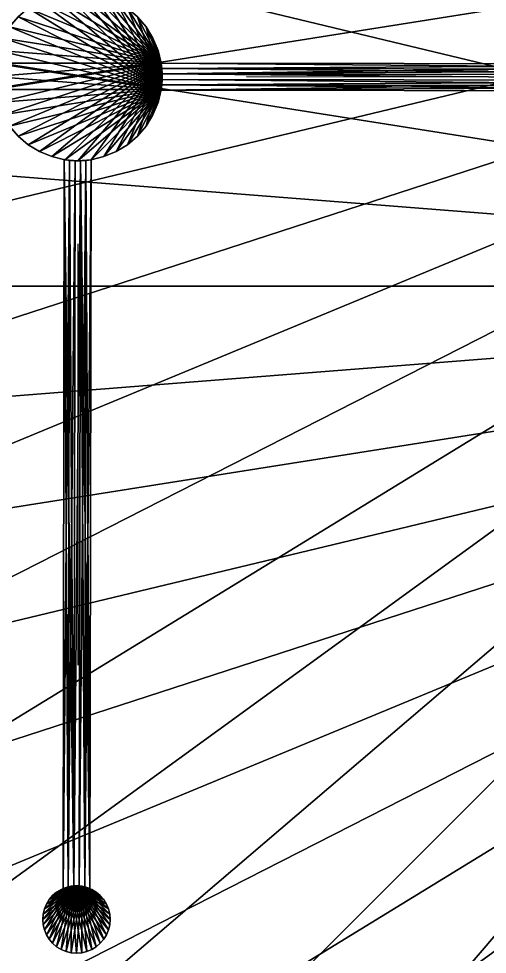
# Model space of a CAD drawing. Extents: x -0.4 to 0.4, y -0.4 to 0.4.
# Drawn here: x -0.0175 to 0.1214, y -0.2608 to 0.0167 of the extents above; entities that cross this region are included whole.
import ezdxf

# ---------------------------------------------------------------- set-up
doc = ezdxf.new("R2010")
doc.units = 0
doc.header["$LTSCALE"] = 0.5
doc.linetypes.add('HIDDEN', pattern=[0.375, 0.25, -0.125])
doc.layers.add('EIXOMOB', color=1, linetype='HIDDEN')
doc.layers.add('MOB3D', color=7, linetype='CONTINUOUS')

# ---------------------------------------------------------------- blocks, each defined once
blk = doc.blocks.new('*X1')
at = {"layer": 'MOB3D'}
mesh = blk.add_polyface(dxfattribs=at)
corners = [(-0.39508, 0.06257, 0.67), (-0.4, 0, 0.67), (-0.4, 0, 0.7), (-0.39508, 0.06257, 0.7), (-0.38042, 0.12361, 0.7), (-0.38042, 0.12361, 0.67), (-0.3564, 0.1816, 0.67), (-0.3564, 0.1816, 0.7), (-0.32361, 0.23511, 0.67), (-0.32361, 0.23511, 0.7), (-0.28284, 0.28284, 0.7), (-0.28284, 0.28284, 0.67), (-0.23511, 0.32361, 0.67), (-0.23511, 0.32361, 0.7), (-0.1816, 0.3564, 0.7), (-0.1816, 0.3564, 0.67), (-0.12361, 0.38042, 0.67), (-0.12361, 0.38042, 0.7), (-0.06257, 0.39508, 0.67), (-0.06257, 0.39508, 0.7), (0, 0.4, 0.7), (0, 0.4, 0.67), (0.06257, 0.39508, 0.67), (0.06257, 0.39508, 0.7), (0.12361, 0.38042, 0.7), (0.12361, 0.38042, 0.67), (0.1816, 0.3564, 0.67), (0.1816, 0.3564, 0.7), (0.23511, 0.32361, 0.67), (0.23511, 0.32361, 0.7), (0.28284, 0.28284, 0.7), (0.28284, 0.28284, 0.67), (0.32361, 0.23511, 0.67), (0.32361, 0.23511, 0.7), (0.3564, 0.1816, 0.7), (0.3564, 0.1816, 0.67), (0.38042, 0.12361, 0.67), (0.38042, 0.12361, 0.7), (0.39508, 0.06257, 0.67), (0.39508, 0.06257, 0.7), (0.4, 0, 0.7), (0.4, 0, 0.67), (0.39508, -0.06257, 0.67), (0.39508, -0.06257, 0.7), (0.38042, -0.12361, 0.7), (0.38042, -0.12361, 0.67), (0.3564, -0.1816, 0.67), (0.3564, -0.1816, 0.7), (0.32361, -0.23511, 0.67), (0.32361, -0.23511, 0.7), (0.28284, -0.28284, 0.7), (0.28284, -0.28284, 0.67), (0.23511, -0.32361, 0.67), (0.23511, -0.32361, 0.7), (0.1816, -0.3564, 0.7), (0.1816, -0.3564, 0.67), (0.12361, -0.38042, 0.67), (0.12361, -0.38042, 0.7), (0.06257, -0.39508, 0.67), (0.06257, -0.39508, 0.7), (0, -0.4, 0.7), (0, -0.4, 0.67), (-0.06257, -0.39508, 0.67), (-0.06257, -0.39508, 0.7), (-0.12361, -0.38042, 0.7), (-0.12361, -0.38042, 0.67), (-0.1816, -0.3564, 0.67), (-0.1816, -0.3564, 0.7), (-0.23511, -0.32361, 0.67), (-0.23511, -0.32361, 0.7), (-0.28284, -0.28284, 0.7), (-0.28284, -0.28284, 0.67), (-0.32361, -0.23511, 0.67), (-0.32361, -0.23511, 0.7), (-0.3564, -0.1816, 0.7), (-0.3564, -0.1816, 0.67), (-0.38042, -0.12361, 0.67), (-0.38042, -0.12361, 0.7), (-0.39508, -0.06257, 0.67), (-0.39508, -0.06257, 0.7), (-0.4, 0, 0.7), (-0.4, 0, 0.67)]
mesh.append_faces([[corners[k] for k in face] for face in [(0, 2, 3), (3, 5, 0), (6, 4, 7), (8, 7, 9), (9, 11, 8), (12, 10, 13), (13, 15, 12), (16, 14, 17), (18, 17, 19), (19, 21, 18), (22, 20, 23), (23, 25, 22), (26, 24, 27), (28, 27, 29), (29, 31, 28), (32, 30, 33), (33, 35, 32), (36, 34, 37), (38, 37, 39), (39, 41, 38), (42, 40, 43), (43, 45, 42), (46, 44, 47), (48, 47, 49), (49, 51, 48), (52, 50, 53), (53, 55, 52), (56, 54, 57), (58, 57, 59), (59, 61, 58), (62, 60, 63), (63, 65, 62), (66, 64, 67), (68, 67, 69), (69, 71, 68), (72, 70, 73), (73, 75, 72), (76, 74, 77), (78, 77, 79), (79, 81, 78)]], dxfattribs={"vtx0": -1})
mesh.append_faces([[corners[k] for k in face] for face in [(0, 1, 2), (3, 4, 5), (6, 5, 4), (8, 6, 7), (9, 10, 11), (12, 11, 10), (13, 14, 15), (16, 15, 14), (18, 16, 17), (19, 20, 21), (22, 21, 20), (23, 24, 25), (26, 25, 24), (28, 26, 27), (29, 30, 31), (32, 31, 30), (33, 34, 35), (36, 35, 34), (38, 36, 37), (39, 40, 41), (42, 41, 40), (43, 44, 45), (46, 45, 44), (48, 46, 47), (49, 50, 51), (52, 51, 50), (53, 54, 55), (56, 55, 54), (58, 56, 57), (59, 60, 61), (62, 61, 60), (63, 64, 65), (66, 65, 64), (68, 66, 67), (69, 70, 71), (72, 71, 70), (73, 74, 75), (76, 75, 74), (78, 76, 77), (79, 80, 81)]], dxfattribs={"vtx2": -1})
mesh = blk.add_polyface(dxfattribs=at)
corners = [(0.39508, -0.06257, 0.67), (0.38042, -0.12361, 0.67), (0.3564, -0.1816, 0.67), (0.32361, -0.23511, 0.67), (0.28284, -0.28284, 0.67), (0.23511, -0.32361, 0.67), (0.1816, -0.3564, 0.67), (0.12361, -0.38042, 0.67), (0.06257, -0.39508, 0.67), (0, -0.4, 0.67), (-0.06257, -0.39508, 0.67), (-0.12361, -0.38042, 0.67), (-0.1816, -0.3564, 0.67), (-0.23511, -0.32361, 0.67), (-0.28284, -0.28284, 0.67), (-0.32361, -0.23511, 0.67), (-0.3564, -0.1816, 0.67), (-0.38042, -0.12361, 0.67), (-0.39508, -0.06257, 0.67), (-0.4, 0, 0.67), (-0.39508, 0.06257, 0.67), (-0.38042, 0.12361, 0.67), (-0.3564, 0.1816, 0.67), (-0.32361, 0.23511, 0.67), (-0.28284, 0.28284, 0.67), (-0.23511, 0.32361, 0.67), (-0.1816, 0.3564, 0.67), (-0.12361, 0.38042, 0.67), (-0.06257, 0.39508, 0.67), (0, 0.4, 0.67), (0.06257, 0.39508, 0.67), (0.12361, 0.38042, 0.67), (0.1816, 0.3564, 0.67), (0.23511, 0.32361, 0.67), (0.28284, 0.28284, 0.67), (0.32361, 0.23511, 0.67), (0.3564, 0.1816, 0.67), (0.38042, 0.12361, 0.67), (0.39508, 0.06257, 0.67), (0.4, 0, 0.67)]
mesh.append_faces([[corners[k] for k in face] for face in [(0, 38, 39)]], dxfattribs={"vtx0": -1})
mesh.append_faces([[corners[k] for k in face] for face in [(0, 2, 3), (0, 3, 4), (0, 4, 5), (0, 5, 6), (0, 6, 7), (0, 7, 8), (0, 8, 9), (0, 9, 10), (0, 10, 11), (0, 11, 12), (0, 12, 13), (0, 13, 14), (0, 14, 15), (0, 15, 16), (0, 16, 17), (0, 17, 18), (0, 18, 19), (0, 19, 20), (0, 20, 21), (0, 21, 22), (0, 22, 23), (0, 23, 24), (0, 24, 25), (0, 25, 26), (0, 26, 27), (0, 27, 28), (0, 28, 29), (0, 29, 30), (0, 30, 31), (0, 31, 32), (0, 32, 33), (0, 33, 34), (0, 34, 35), (0, 35, 36), (0, 36, 37), (0, 37, 38)]], dxfattribs={"vtx0": -1, "vtx2": -1})
mesh.append_faces([[corners[k] for k in face] for face in [(0, 1, 2)]], dxfattribs={"vtx2": -1})
mesh = blk.add_polyface(dxfattribs=at)
corners = [(0.39508, -0.06257, 0.7), (0.4, 0, 0.7), (0.39508, 0.06257, 0.7), (0.38042, -0.12361, 0.7), (0.3564, -0.1816, 0.7), (0.32361, -0.23511, 0.7), (0.28284, -0.28284, 0.7), (0.23511, -0.32361, 0.7), (0.1816, -0.3564, 0.7), (0.12361, -0.38042, 0.7), (0.06257, -0.39508, 0.7), (0, -0.4, 0.7), (-0.06257, -0.39508, 0.7), (-0.12361, -0.38042, 0.7), (-0.1816, -0.3564, 0.7), (-0.23511, -0.32361, 0.7), (-0.28284, -0.28284, 0.7), (-0.32361, -0.23511, 0.7), (-0.3564, -0.1816, 0.7), (-0.38042, -0.12361, 0.7), (-0.39508, -0.06257, 0.7), (-0.4, 0, 0.7), (-0.39508, 0.06257, 0.7), (-0.38042, 0.12361, 0.7), (-0.3564, 0.1816, 0.7), (-0.32361, 0.23511, 0.7), (-0.28284, 0.28284, 0.7), (-0.23511, 0.32361, 0.7), (-0.1816, 0.3564, 0.7), (-0.12361, 0.38042, 0.7), (-0.06257, 0.39508, 0.7), (0, 0.4, 0.7), (0.06257, 0.39508, 0.7), (0.12361, 0.38042, 0.7), (0.1816, 0.3564, 0.7), (0.23511, 0.32361, 0.7), (0.28284, 0.28284, 0.7), (0.32361, 0.23511, 0.7), (0.3564, 0.1816, 0.7), (0.38042, 0.12361, 0.7)]
mesh.append_faces([[corners[k] for k in face] for face in [(39, 38, 2)]], dxfattribs={"vtx1": -1})
mesh.append_faces([[corners[k] for k in face] for face in [(3, 0, 2), (4, 3, 2), (5, 4, 2), (6, 5, 2), (7, 6, 2), (8, 7, 2), (9, 8, 2), (10, 9, 2), (11, 10, 2), (12, 11, 2), (13, 12, 2), (14, 13, 2), (15, 14, 2), (16, 15, 2), (17, 16, 2), (18, 17, 2), (19, 18, 2), (20, 19, 2), (21, 20, 2), (22, 21, 2), (23, 22, 2), (24, 23, 2), (25, 24, 2), (26, 25, 2), (27, 26, 2), (28, 27, 2), (29, 28, 2), (30, 29, 2), (31, 30, 2), (32, 31, 2), (33, 32, 2), (34, 33, 2), (35, 34, 2), (36, 35, 2), (37, 36, 2), (38, 37, 2)]], dxfattribs={"vtx1": -1, "vtx2": -1})
mesh.append_faces([[corners[k] for k in face] for face in [(0, 1, 2)]], dxfattribs={"vtx2": -1})
blk = doc.blocks.new('*X4')
at = {"layer": 'MOB3D'}
mesh = blk.add_polyface(dxfattribs=at)
corners = [(-0.00198, -0.26029), (-0.00041, -0.26041), (-0.00041, -0.26041, 0.05), (-0.00198, -0.26029, 0.05), (-0.0035, -0.25992, 0.05), (-0.0035, -0.25992), (-0.00495, -0.25932), (-0.00495, -0.25932, 0.05), (-0.00629, -0.2585), (-0.00629, -0.2585, 0.05), (-0.00748, -0.25748, 0.05), (-0.00748, -0.25748), (-0.0085, -0.25629), (-0.0085, -0.25629, 0.05), (-0.00932, -0.25495, 0.05), (-0.00932, -0.25495), (-0.00992, -0.2535), (-0.00992, -0.2535, 0.05), (-0.01029, -0.25198), (-0.01029, -0.25198, 0.05), (-0.01041, -0.25041, 0.05), (-0.01041, -0.25041), (-0.01029, -0.24885), (-0.01029, -0.24885, 0.05), (-0.00992, -0.24732, 0.05), (-0.00992, -0.24732), (-0.00932, -0.24587), (-0.00932, -0.24587, 0.05), (-0.0085, -0.24453), (-0.0085, -0.24453, 0.05), (-0.00748, -0.24334, 0.05), (-0.00748, -0.24334), (-0.00629, -0.24232), (-0.00629, -0.24232, 0.05), (-0.00495, -0.2415, 0.05), (-0.00495, -0.2415), (-0.0035, -0.2409), (-0.0035, -0.2409, 0.05), (-0.00198, -0.24053), (-0.00198, -0.24053, 0.05), (-0.00041, -0.24041, 0.05), (-0.00041, -0.24041), (0.00115, -0.24053), (0.00115, -0.24053, 0.05), (0.00268, -0.2409, 0.05), (0.00268, -0.2409), (0.00413, -0.2415), (0.00413, -0.2415, 0.05), (0.00547, -0.24232), (0.00547, -0.24232, 0.05), (0.00666, -0.24334, 0.05), (0.00666, -0.24334), (0.00768, -0.24453), (0.00768, -0.24453, 0.05), (0.0085, -0.24587, 0.05), (0.0085, -0.24587), (0.0091, -0.24732), (0.0091, -0.24732, 0.05), (0.00947, -0.24885), (0.00947, -0.24885, 0.05), (0.00959, -0.25041, 0.05), (0.00959, -0.25041), (0.00947, -0.25198), (0.00947, -0.25198, 0.05), (0.0091, -0.2535, 0.05), (0.0091, -0.2535), (0.0085, -0.25495), (0.0085, -0.25495, 0.05), (0.00768, -0.25629), (0.00768, -0.25629, 0.05), (0.00666, -0.25748, 0.05), (0.00666, -0.25748), (0.00547, -0.2585), (0.00547, -0.2585, 0.05), (0.00413, -0.25932, 0.05), (0.00413, -0.25932), (0.00268, -0.25992), (0.00268, -0.25992, 0.05), (0.00115, -0.26029), (0.00115, -0.26029, 0.05), (-0.00041, -0.26041, 0.05), (-0.00041, -0.26041)]
mesh.append_faces([[corners[k] for k in face] for face in [(0, 2, 3), (3, 5, 0), (6, 4, 7), (8, 7, 9), (9, 11, 8), (12, 10, 13), (13, 15, 12), (16, 14, 17), (18, 17, 19), (19, 21, 18), (22, 20, 23), (23, 25, 22), (26, 24, 27), (28, 27, 29), (29, 31, 28), (32, 30, 33), (33, 35, 32), (36, 34, 37), (38, 37, 39), (39, 41, 38), (42, 40, 43), (43, 45, 42), (46, 44, 47), (48, 47, 49), (49, 51, 48), (52, 50, 53), (53, 55, 52), (56, 54, 57), (58, 57, 59), (59, 61, 58), (62, 60, 63), (63, 65, 62), (66, 64, 67), (68, 67, 69), (69, 71, 68), (72, 70, 73), (73, 75, 72), (76, 74, 77), (78, 77, 79), (79, 81, 78)]], dxfattribs={"vtx0": -1})
mesh.append_faces([[corners[k] for k in face] for face in [(0, 1, 2), (3, 4, 5), (6, 5, 4), (8, 6, 7), (9, 10, 11), (12, 11, 10), (13, 14, 15), (16, 15, 14), (18, 16, 17), (19, 20, 21), (22, 21, 20), (23, 24, 25), (26, 25, 24), (28, 26, 27), (29, 30, 31), (32, 31, 30), (33, 34, 35), (36, 35, 34), (38, 36, 37), (39, 40, 41), (42, 41, 40), (43, 44, 45), (46, 45, 44), (48, 46, 47), (49, 50, 51), (52, 51, 50), (53, 54, 55), (56, 55, 54), (58, 56, 57), (59, 60, 61), (62, 61, 60), (63, 64, 65), (66, 65, 64), (68, 66, 67), (69, 70, 71), (72, 71, 70), (73, 74, 75), (76, 75, 74), (78, 76, 77), (79, 80, 81)]], dxfattribs={"vtx2": -1})
mesh = blk.add_polyface(dxfattribs=at)
corners = [(0.00115, -0.24053), (0.00268, -0.2409), (0.00413, -0.2415), (0.00547, -0.24232), (0.00666, -0.24334), (0.00768, -0.24453), (0.0085, -0.24587), (0.0091, -0.24732), (0.00947, -0.24885), (0.00959, -0.25041), (0.00947, -0.25198), (0.0091, -0.2535), (0.0085, -0.25495), (0.00768, -0.25629), (0.00666, -0.25748), (0.00547, -0.2585), (0.00413, -0.25932), (0.00268, -0.25992), (0.00115, -0.26029), (-0.00041, -0.26041), (-0.00198, -0.26029), (-0.0035, -0.25992), (-0.00495, -0.25932), (-0.00629, -0.2585), (-0.00748, -0.25748), (-0.0085, -0.25629), (-0.00932, -0.25495), (-0.00992, -0.2535), (-0.01029, -0.25198), (-0.01041, -0.25041), (-0.01029, -0.24885), (-0.00992, -0.24732), (-0.00932, -0.24587), (-0.0085, -0.24453), (-0.00748, -0.24334), (-0.00629, -0.24232), (-0.00495, -0.2415), (-0.0035, -0.2409), (-0.00198, -0.24053), (-0.00041, -0.24041)]
mesh.append_faces([[corners[k] for k in face] for face in [(0, 38, 39)]], dxfattribs={"vtx0": -1})
mesh.append_faces([[corners[k] for k in face] for face in [(0, 2, 3), (0, 3, 4), (0, 4, 5), (0, 5, 6), (0, 6, 7), (0, 7, 8), (0, 8, 9), (0, 9, 10), (0, 10, 11), (0, 11, 12), (0, 12, 13), (0, 13, 14), (0, 14, 15), (0, 15, 16), (0, 16, 17), (0, 17, 18), (0, 18, 19), (0, 19, 20), (0, 20, 21), (0, 21, 22), (0, 22, 23), (0, 23, 24), (0, 24, 25), (0, 25, 26), (0, 26, 27), (0, 27, 28), (0, 28, 29), (0, 29, 30), (0, 30, 31), (0, 31, 32), (0, 32, 33), (0, 33, 34), (0, 34, 35), (0, 35, 36), (0, 36, 37), (0, 37, 38)]], dxfattribs={"vtx0": -1, "vtx2": -1})
mesh.append_faces([[corners[k] for k in face] for face in [(0, 1, 2)]], dxfattribs={"vtx2": -1})
mesh = blk.add_polyface(dxfattribs=at)
corners = [(0.00115, -0.24053, 0.05), (-0.00041, -0.24041, 0.05), (-0.00198, -0.24053, 0.05), (0.00268, -0.2409, 0.05), (0.00413, -0.2415, 0.05), (0.00547, -0.24232, 0.05), (0.00666, -0.24334, 0.05), (0.00768, -0.24453, 0.05), (0.0085, -0.24587, 0.05), (0.0091, -0.24732, 0.05), (0.00947, -0.24885, 0.05), (0.00959, -0.25041, 0.05), (0.00947, -0.25198, 0.05), (0.0091, -0.2535, 0.05), (0.0085, -0.25495, 0.05), (0.00768, -0.25629, 0.05), (0.00666, -0.25748, 0.05), (0.00547, -0.2585, 0.05), (0.00413, -0.25932, 0.05), (0.00268, -0.25992, 0.05), (0.00115, -0.26029, 0.05), (-0.00041, -0.26041, 0.05), (-0.00198, -0.26029, 0.05), (-0.0035, -0.25992, 0.05), (-0.00495, -0.25932, 0.05), (-0.00629, -0.2585, 0.05), (-0.00748, -0.25748, 0.05), (-0.0085, -0.25629, 0.05), (-0.00932, -0.25495, 0.05), (-0.00992, -0.2535, 0.05), (-0.01029, -0.25198, 0.05), (-0.01041, -0.25041, 0.05), (-0.01029, -0.24885, 0.05), (-0.00992, -0.24732, 0.05), (-0.00932, -0.24587, 0.05), (-0.0085, -0.24453, 0.05), (-0.00748, -0.24334, 0.05), (-0.00629, -0.24232, 0.05), (-0.00495, -0.2415, 0.05), (-0.0035, -0.2409, 0.05)]
mesh.append_faces([[corners[k] for k in face] for face in [(39, 38, 2)]], dxfattribs={"vtx1": -1})
mesh.append_faces([[corners[k] for k in face] for face in [(3, 0, 2), (4, 3, 2), (5, 4, 2), (6, 5, 2), (7, 6, 2), (8, 7, 2), (9, 8, 2), (10, 9, 2), (11, 10, 2), (12, 11, 2), (13, 12, 2), (14, 13, 2), (15, 14, 2), (16, 15, 2), (17, 16, 2), (18, 17, 2), (19, 18, 2), (20, 19, 2), (21, 20, 2), (22, 21, 2), (23, 22, 2), (24, 23, 2), (25, 24, 2), (26, 25, 2), (27, 26, 2), (28, 27, 2), (29, 28, 2), (30, 29, 2), (31, 30, 2), (32, 31, 2), (33, 32, 2), (34, 33, 2), (35, 34, 2), (36, 35, 2), (37, 36, 2), (38, 37, 2)]], dxfattribs={"vtx1": -1, "vtx2": -1})
mesh.append_faces([[corners[k] for k in face] for face in [(0, 1, 2)]], dxfattribs={"vtx2": -1})
blk = doc.blocks.new('*X5')
at = {"layer": 'MOB3D'}
mesh = blk.add_polyface(dxfattribs=at)
corners = [(-0.0044, -0.24124, 0.01), (-0.0044, -0.24124, 0.03), (-0.00404, -0.02508, 0.03), (-0.00404, -0.02508, 0.01)]
mesh.append_faces([[corners[k] for k in face] for face in [(3, 0, 2)]], dxfattribs={"vtx1": -1})
mesh.append_faces([[corners[k] for k in face] for face in [(0, 1, 2)]], dxfattribs={"vtx2": -1})
mesh = blk.add_polyface(dxfattribs=at)
corners = [(0.00396, -0.0251, 0.01), (0.0036, -0.24125, 0.01), (0.00205, -0.24072, 0.01), (0.00043, -0.24045, 0.01), (0.00076, -0.0254, 0.01), (0.00237, -0.0253, 0.01), (-0.00122, -0.24044, 0.01), (-0.00404, -0.02508, 0.01), (-0.00245, -0.02529, 0.01), (-0.00084, -0.0254, 0.01), (-0.00284, -0.24071, 0.01), (-0.0044, -0.24124, 0.01)]
mesh.append_faces([[corners[k] for k in face] for face in [(3, 4, 5), (6, 7, 8), (4, 3, 6)]], dxfattribs={"vtx0": -1, "vtx2": -1})
mesh.append_faces([[corners[k] for k in face] for face in [(2, 3, 5), (5, 0, 2), (8, 9, 6), (9, 4, 6), (6, 10, 7)]], dxfattribs={"vtx1": -1, "vtx2": -1})
mesh.append_faces([[corners[k] for k in face] for face in [(0, 1, 2), (10, 11, 7)]], dxfattribs={"vtx2": -1})
mesh = blk.add_polyface(dxfattribs=at)
corners = [(-0.00245, -0.02529, 0.03), (-0.00404, -0.02508, 0.03), (-0.0044, -0.24124, 0.03), (-0.00284, -0.24071, 0.03), (-0.00122, -0.24044, 0.03), (-0.00084, -0.0254, 0.03), (0.00205, -0.24072, 0.03), (0.0036, -0.24125, 0.03), (0.00076, -0.0254, 0.03), (0.00043, -0.24045, 0.03), (0.00237, -0.0253, 0.03), (0.00396, -0.0251, 0.03)]
mesh.append_faces([[corners[k] for k in face] for face in [(3, 5, 0), (0, 2, 3), (8, 9, 6), (8, 4, 9), (7, 10, 8)]], dxfattribs={"vtx0": -1, "vtx2": -1})
mesh.append_faces([[corners[k] for k in face] for face in [(3, 4, 5), (6, 7, 8), (8, 5, 4)]], dxfattribs={"vtx1": -1, "vtx2": -1})
mesh.append_faces([[corners[k] for k in face] for face in [(0, 1, 2), (7, 11, 10)]], dxfattribs={"vtx2": -1})
mesh = blk.add_polyface(dxfattribs=at)
corners = [(-0.00404, -0.02508, 0.01), (-0.00404, -0.02508, 0.03), (-0.00245, -0.02529, 0.03), (-0.00245, -0.02529, 0.01), (-0.00084, -0.0254, 0.03), (-0.00084, -0.0254, 0.01), (0.00076, -0.0254, 0.03), (0.00076, -0.0254, 0.01), (0.00237, -0.0253, 0.03), (0.00237, -0.0253, 0.01), (0.00396, -0.0251, 0.03), (0.00396, -0.0251, 0.01)]
mesh.append_faces([[corners[k] for k in face] for face in [(3, 0, 2), (2, 4, 3), (4, 6, 5), (9, 7, 8), (8, 10, 9)]], dxfattribs={"vtx1": -1})
mesh.append_faces([[corners[k] for k in face] for face in [(0, 1, 2), (4, 5, 3), (6, 7, 5), (7, 6, 8), (10, 11, 9)]], dxfattribs={"vtx2": -1})
mesh = blk.add_polyface(dxfattribs=at)
corners = [(0.00396, -0.0251, 0.01), (0.00396, -0.0251, 0.03), (0.0036, -0.24125, 0.03), (0.0036, -0.24125, 0.01)]
mesh.append_faces([[corners[k] for k in face] for face in [(3, 0, 2)]], dxfattribs={"vtx1": -1})
mesh.append_faces([[corners[k] for k in face] for face in [(0, 1, 2)]], dxfattribs={"vtx2": -1})
mesh = blk.add_polyface(dxfattribs=at)
corners = [(0.0036, -0.24125, 0.03), (0.00205, -0.24072, 0.03), (0.00205, -0.24072, 0.01), (0.0036, -0.24125, 0.01), (0.00043, -0.24045, 0.03), (0.00043, -0.24045, 0.01), (-0.00122, -0.24044, 0.03), (-0.00122, -0.24044, 0.01), (-0.00284, -0.24071, 0.03), (-0.00284, -0.24071, 0.01), (-0.0044, -0.24124, 0.03), (-0.0044, -0.24124, 0.01)]
mesh.append_faces([[corners[k] for k in face] for face in [(3, 0, 2), (5, 2, 4), (4, 6, 5), (9, 7, 8), (11, 9, 10)]], dxfattribs={"vtx1": -1})
mesh.append_faces([[corners[k] for k in face] for face in [(0, 1, 2), (2, 1, 4), (6, 7, 5), (7, 6, 8), (9, 8, 10)]], dxfattribs={"vtx2": -1})
blk = doc.blocks.new('*X7')
at = {"layer": 'MOB3D'}
mesh = blk.add_polyface(dxfattribs=at)
corners = [(0.02467, -0.00445, 0.01), (0.02467, -0.00445, 0.03), (0.02488, -0.00286, 0.03), (0.02488, -0.00286, 0.01), (0.02499, -0.00126, 0.03), (0.02499, -0.00126, 0.01), (0.02499, 0.00035, 0.03), (0.02499, 0.00035, 0.01), (0.02489, 0.00195, 0.03), (0.02489, 0.00195, 0.01), (0.02468, 0.00355, 0.03), (0.02468, 0.00355, 0.01)]
mesh.append_faces([[corners[k] for k in face] for face in [(3, 0, 2), (2, 4, 3), (4, 6, 5), (9, 7, 8), (8, 10, 9)]], dxfattribs={"vtx1": -1})
mesh.append_faces([[corners[k] for k in face] for face in [(0, 1, 2), (4, 5, 3), (6, 7, 5), (7, 6, 8), (10, 11, 9)]], dxfattribs={"vtx2": -1})
mesh = blk.add_polyface(dxfattribs=at)
corners = [(0.02468, 0.00355, 0.01), (0.24084, 0.00319, 0.01), (0.24031, 0.00164, 0.01), (0.24004, 0.00002, 0.01), (0.02499, 0.00035, 0.01), (0.02489, 0.00195, 0.01), (0.24003, -0.00163, 0.01), (0.02467, -0.00445, 0.01), (0.02488, -0.00286, 0.01), (0.02499, -0.00126, 0.01), (0.2403, -0.00325, 0.01), (0.24083, -0.00481, 0.01)]
mesh.append_faces([[corners[k] for k in face] for face in [(3, 4, 5), (6, 7, 8), (4, 3, 6)]], dxfattribs={"vtx0": -1, "vtx2": -1})
mesh.append_faces([[corners[k] for k in face] for face in [(2, 3, 5), (5, 0, 2), (8, 9, 6), (9, 4, 6), (6, 10, 7)]], dxfattribs={"vtx1": -1, "vtx2": -1})
mesh.append_faces([[corners[k] for k in face] for face in [(0, 1, 2), (10, 11, 7)]], dxfattribs={"vtx2": -1})
mesh = blk.add_polyface(dxfattribs=at)
corners = [(0.02488, -0.00286, 0.03), (0.02467, -0.00445, 0.03), (0.24083, -0.00481, 0.03), (0.2403, -0.00325, 0.03), (0.24003, -0.00163, 0.03), (0.02499, -0.00126, 0.03), (0.24031, 0.00164, 0.03), (0.24084, 0.00319, 0.03), (0.02499, 0.00035, 0.03), (0.24004, 0.00002, 0.03), (0.02489, 0.00195, 0.03), (0.02468, 0.00355, 0.03)]
mesh.append_faces([[corners[k] for k in face] for face in [(3, 5, 0), (0, 2, 3), (8, 9, 6), (8, 4, 9), (7, 10, 8)]], dxfattribs={"vtx0": -1, "vtx2": -1})
mesh.append_faces([[corners[k] for k in face] for face in [(3, 4, 5), (6, 7, 8), (8, 5, 4)]], dxfattribs={"vtx1": -1, "vtx2": -1})
mesh.append_faces([[corners[k] for k in face] for face in [(0, 1, 2), (7, 11, 10)]], dxfattribs={"vtx2": -1})
mesh = blk.add_polyface(dxfattribs=at)
corners = [(0.02468, 0.00355, 0.01), (0.02468, 0.00355, 0.03), (0.24084, 0.00319, 0.03), (0.24084, 0.00319, 0.01)]
mesh.append_faces([[corners[k] for k in face] for face in [(3, 0, 2)]], dxfattribs={"vtx1": -1})
mesh.append_faces([[corners[k] for k in face] for face in [(0, 1, 2)]], dxfattribs={"vtx2": -1})
mesh = blk.add_polyface(dxfattribs=at)
corners = [(0.24083, -0.00481, 0.01), (0.24083, -0.00481, 0.03), (0.02467, -0.00445, 0.03), (0.02467, -0.00445, 0.01)]
mesh.append_faces([[corners[k] for k in face] for face in [(3, 0, 2)]], dxfattribs={"vtx1": -1})
mesh.append_faces([[corners[k] for k in face] for face in [(0, 1, 2)]], dxfattribs={"vtx2": -1})
blk = doc.blocks.new('*X10')
at = {"layer": 'MOB3D'}
mesh = blk.add_polyface(dxfattribs=at)
corners = [(-0.02469, 0.0035), (-0.025, -0.00041), (-0.025, -0.00041, 0.67), (-0.02469, 0.0035, 0.67), (-0.02378, 0.00731, 0.67), (-0.02378, 0.00731), (-0.02228, 0.01094), (-0.02228, 0.01094, 0.67), (-0.02023, 0.01428), (-0.02023, 0.01428, 0.67), (-0.01768, 0.01727, 0.67), (-0.01768, 0.01727), (-0.01469, 0.01981), (-0.01469, 0.01981, 0.67), (-0.01135, 0.02186, 0.67), (-0.01135, 0.02186), (-0.00773, 0.02337), (-0.00773, 0.02337, 0.67), (-0.00391, 0.02428), (-0.00391, 0.02428, 0.67), (0, 0.02459, 0.67), (0, 0.02459), (0.00391, 0.02428), (0.00391, 0.02428, 0.67), (0.00773, 0.02337, 0.67), (0.00773, 0.02337), (0.01135, 0.02186), (0.01135, 0.02186, 0.67), (0.01469, 0.01981), (0.01469, 0.01981, 0.67), (0.01768, 0.01727, 0.67), (0.01768, 0.01727), (0.02023, 0.01428), (0.02023, 0.01428, 0.67), (0.02228, 0.01094, 0.67), (0.02228, 0.01094), (0.02378, 0.00731), (0.02378, 0.00731, 0.67), (0.02469, 0.0035), (0.02469, 0.0035, 0.67), (0.025, -0.00041, 0.67), (0.025, -0.00041), (0.02469, -0.00432), (0.02469, -0.00432, 0.67), (0.02378, -0.00814, 0.67), (0.02378, -0.00814), (0.02228, -0.01176), (0.02228, -0.01176, 0.67), (0.02023, -0.01511), (0.02023, -0.01511, 0.67), (0.01768, -0.01809, 0.67), (0.01768, -0.01809), (0.01469, -0.02064), (0.01469, -0.02064, 0.67), (0.01135, -0.02269, 0.67), (0.01135, -0.02269), (0.00773, -0.02419), (0.00773, -0.02419, 0.67), (0.00391, -0.0251), (0.00391, -0.0251, 0.67), (0, -0.02541, 0.67), (0, -0.02541), (-0.00391, -0.0251), (-0.00391, -0.0251, 0.67), (-0.00773, -0.02419, 0.67), (-0.00773, -0.02419), (-0.01135, -0.02269), (-0.01135, -0.02269, 0.67), (-0.01469, -0.02064), (-0.01469, -0.02064, 0.67), (-0.01768, -0.01809, 0.67), (-0.01768, -0.01809), (-0.02023, -0.01511), (-0.02023, -0.01511, 0.67), (-0.02228, -0.01176, 0.67), (-0.02228, -0.01176), (-0.02378, -0.00814), (-0.02378, -0.00814, 0.67), (-0.02469, -0.00432), (-0.02469, -0.00432, 0.67), (-0.025, -0.00041, 0.67), (-0.025, -0.00041)]
mesh.append_faces([[corners[k] for k in face] for face in [(0, 2, 3), (3, 5, 0), (6, 4, 7), (8, 7, 9), (9, 11, 8), (12, 10, 13), (13, 15, 12), (16, 14, 17), (18, 17, 19), (19, 21, 18), (22, 20, 23), (23, 25, 22), (26, 24, 27), (28, 27, 29), (29, 31, 28), (32, 30, 33), (33, 35, 32), (36, 34, 37), (38, 37, 39), (39, 41, 38), (42, 40, 43), (43, 45, 42), (46, 44, 47), (48, 47, 49), (49, 51, 48), (52, 50, 53), (53, 55, 52), (56, 54, 57), (58, 57, 59), (59, 61, 58), (62, 60, 63), (63, 65, 62), (66, 64, 67), (68, 67, 69), (69, 71, 68), (72, 70, 73), (73, 75, 72), (76, 74, 77), (78, 77, 79), (79, 81, 78)]], dxfattribs={"vtx0": -1})
mesh.append_faces([[corners[k] for k in face] for face in [(0, 1, 2), (3, 4, 5), (6, 5, 4), (8, 6, 7), (9, 10, 11), (12, 11, 10), (13, 14, 15), (16, 15, 14), (18, 16, 17), (19, 20, 21), (22, 21, 20), (23, 24, 25), (26, 25, 24), (28, 26, 27), (29, 30, 31), (32, 31, 30), (33, 34, 35), (36, 35, 34), (38, 36, 37), (39, 40, 41), (42, 41, 40), (43, 44, 45), (46, 45, 44), (48, 46, 47), (49, 50, 51), (52, 51, 50), (53, 54, 55), (56, 55, 54), (58, 56, 57), (59, 60, 61), (62, 61, 60), (63, 64, 65), (66, 65, 64), (68, 66, 67), (69, 70, 71), (72, 71, 70), (73, 74, 75), (76, 75, 74), (78, 76, 77), (79, 80, 81)]], dxfattribs={"vtx2": -1})
mesh = blk.add_polyface(dxfattribs=at)
corners = [(0.02469, -0.00432), (0.02378, -0.00814), (0.02228, -0.01176), (0.02023, -0.01511), (0.01768, -0.01809), (0.01469, -0.02064), (0.01135, -0.02269), (0.00773, -0.02419), (0.00391, -0.0251), (0, -0.02541), (-0.00391, -0.0251), (-0.00773, -0.02419), (-0.01135, -0.02269), (-0.01469, -0.02064), (-0.01768, -0.01809), (-0.02023, -0.01511), (-0.02228, -0.01176), (-0.02378, -0.00814), (-0.02469, -0.00432), (-0.025, -0.00041), (-0.02469, 0.0035), (-0.02378, 0.00731), (-0.02228, 0.01094), (-0.02023, 0.01428), (-0.01768, 0.01727), (-0.01469, 0.01981), (-0.01135, 0.02186), (-0.00773, 0.02337), (-0.00391, 0.02428), (0, 0.02459), (0.00391, 0.02428), (0.00773, 0.02337), (0.01135, 0.02186), (0.01469, 0.01981), (0.01768, 0.01727), (0.02023, 0.01428), (0.02228, 0.01094), (0.02378, 0.00731), (0.02469, 0.0035), (0.025, -0.00041)]
mesh.append_faces([[corners[k] for k in face] for face in [(0, 38, 39)]], dxfattribs={"vtx0": -1})
mesh.append_faces([[corners[k] for k in face] for face in [(0, 2, 3), (0, 3, 4), (0, 4, 5), (0, 5, 6), (0, 6, 7), (0, 7, 8), (0, 8, 9), (0, 9, 10), (0, 10, 11), (0, 11, 12), (0, 12, 13), (0, 13, 14), (0, 14, 15), (0, 15, 16), (0, 16, 17), (0, 17, 18), (0, 18, 19), (0, 19, 20), (0, 20, 21), (0, 21, 22), (0, 22, 23), (0, 23, 24), (0, 24, 25), (0, 25, 26), (0, 26, 27), (0, 27, 28), (0, 28, 29), (0, 29, 30), (0, 30, 31), (0, 31, 32), (0, 32, 33), (0, 33, 34), (0, 34, 35), (0, 35, 36), (0, 36, 37), (0, 37, 38)]], dxfattribs={"vtx0": -1, "vtx2": -1})
mesh.append_faces([[corners[k] for k in face] for face in [(0, 1, 2)]], dxfattribs={"vtx2": -1})
mesh = blk.add_polyface(dxfattribs=at)
corners = [(0.02469, -0.00432, 0.67), (0.025, -0.00041, 0.67), (0.02469, 0.0035, 0.67), (0.02378, -0.00814, 0.67), (0.02228, -0.01176, 0.67), (0.02023, -0.01511, 0.67), (0.01768, -0.01809, 0.67), (0.01469, -0.02064, 0.67), (0.01135, -0.02269, 0.67), (0.00773, -0.02419, 0.67), (0.00391, -0.0251, 0.67), (0, -0.02541, 0.67), (-0.00391, -0.0251, 0.67), (-0.00773, -0.02419, 0.67), (-0.01135, -0.02269, 0.67), (-0.01469, -0.02064, 0.67), (-0.01768, -0.01809, 0.67), (-0.02023, -0.01511, 0.67), (-0.02228, -0.01176, 0.67), (-0.02378, -0.00814, 0.67), (-0.02469, -0.00432, 0.67), (-0.025, -0.00041, 0.67), (-0.02469, 0.0035, 0.67), (-0.02378, 0.00731, 0.67), (-0.02228, 0.01094, 0.67), (-0.02023, 0.01428, 0.67), (-0.01768, 0.01727, 0.67), (-0.01469, 0.01981, 0.67), (-0.01135, 0.02186, 0.67), (-0.00773, 0.02337, 0.67), (-0.00391, 0.02428, 0.67), (0, 0.02459, 0.67), (0.00391, 0.02428, 0.67), (0.00773, 0.02337, 0.67), (0.01135, 0.02186, 0.67), (0.01469, 0.01981, 0.67), (0.01768, 0.01727, 0.67), (0.02023, 0.01428, 0.67), (0.02228, 0.01094, 0.67), (0.02378, 0.00731, 0.67)]
mesh.append_faces([[corners[k] for k in face] for face in [(39, 38, 2)]], dxfattribs={"vtx1": -1})
mesh.append_faces([[corners[k] for k in face] for face in [(3, 0, 2), (4, 3, 2), (5, 4, 2), (6, 5, 2), (7, 6, 2), (8, 7, 2), (9, 8, 2), (10, 9, 2), (11, 10, 2), (12, 11, 2), (13, 12, 2), (14, 13, 2), (15, 14, 2), (16, 15, 2), (17, 16, 2), (18, 17, 2), (19, 18, 2), (20, 19, 2), (21, 20, 2), (22, 21, 2), (23, 22, 2), (24, 23, 2), (25, 24, 2), (26, 25, 2), (27, 26, 2), (28, 27, 2), (29, 28, 2), (30, 29, 2), (31, 30, 2), (32, 31, 2), (33, 32, 2), (34, 33, 2), (35, 34, 2), (36, 35, 2), (37, 36, 2), (38, 37, 2)]], dxfattribs={"vtx1": -1, "vtx2": -1})
mesh.append_faces([[corners[k] for k in face] for face in [(0, 1, 2)]], dxfattribs={"vtx2": -1})
blk = doc.blocks.new('*X14')
at = {"layer": 'MOB3D'}
mesh = blk.add_polyface(dxfattribs=at)
corners = [(0.02467, -0.00445, 0.64), (0.02467, -0.00445, 0.66), (0.02488, -0.00286, 0.66), (0.02488, -0.00286, 0.64), (0.02499, -0.00126, 0.66), (0.02499, -0.00126, 0.64), (0.02499, 0.00035, 0.66), (0.02499, 0.00035, 0.64), (0.02489, 0.00195, 0.66), (0.02489, 0.00195, 0.64), (0.02468, 0.00355, 0.66), (0.02468, 0.00355, 0.64)]
mesh.append_faces([[corners[k] for k in face] for face in [(3, 0, 2), (2, 4, 3), (4, 6, 5), (9, 7, 8), (8, 10, 9)]], dxfattribs={"vtx1": -1})
mesh.append_faces([[corners[k] for k in face] for face in [(0, 1, 2), (4, 5, 3), (6, 7, 5), (7, 6, 8), (10, 11, 9)]], dxfattribs={"vtx2": -1})
mesh = blk.add_polyface(dxfattribs=at)
corners = [(0.02468, 0.00355, 0.64), (0.24084, 0.00319, 0.64), (0.24031, 0.00164, 0.64), (0.24004, 0.00002, 0.64), (0.02499, 0.00035, 0.64), (0.02489, 0.00195, 0.64), (0.24003, -0.00163, 0.64), (0.02467, -0.00445, 0.64), (0.02488, -0.00286, 0.64), (0.02499, -0.00126, 0.64), (0.2403, -0.00325, 0.64), (0.24083, -0.00481, 0.64)]
mesh.append_faces([[corners[k] for k in face] for face in [(3, 4, 5), (6, 7, 8), (4, 3, 6)]], dxfattribs={"vtx0": -1, "vtx2": -1})
mesh.append_faces([[corners[k] for k in face] for face in [(2, 3, 5), (5, 0, 2), (8, 9, 6), (9, 4, 6), (6, 10, 7)]], dxfattribs={"vtx1": -1, "vtx2": -1})
mesh.append_faces([[corners[k] for k in face] for face in [(0, 1, 2), (10, 11, 7)]], dxfattribs={"vtx2": -1})
mesh = blk.add_polyface(dxfattribs=at)
corners = [(0.02488, -0.00286, 0.66), (0.02467, -0.00445, 0.66), (0.24083, -0.00481, 0.66), (0.2403, -0.00325, 0.66), (0.24003, -0.00163, 0.66), (0.02499, -0.00126, 0.66), (0.24031, 0.00164, 0.66), (0.24084, 0.00319, 0.66), (0.02499, 0.00035, 0.66), (0.24004, 0.00002, 0.66), (0.02489, 0.00195, 0.66), (0.02468, 0.00355, 0.66)]
mesh.append_faces([[corners[k] for k in face] for face in [(3, 5, 0), (0, 2, 3), (8, 9, 6), (8, 4, 9), (7, 10, 8)]], dxfattribs={"vtx0": -1, "vtx2": -1})
mesh.append_faces([[corners[k] for k in face] for face in [(3, 4, 5), (6, 7, 8), (8, 5, 4)]], dxfattribs={"vtx1": -1, "vtx2": -1})
mesh.append_faces([[corners[k] for k in face] for face in [(0, 1, 2), (7, 11, 10)]], dxfattribs={"vtx2": -1})
mesh = blk.add_polyface(dxfattribs=at)
corners = [(0.02468, 0.00355, 0.64), (0.02468, 0.00355, 0.66), (0.24084, 0.00319, 0.66), (0.24084, 0.00319, 0.64)]
mesh.append_faces([[corners[k] for k in face] for face in [(3, 0, 2)]], dxfattribs={"vtx1": -1})
mesh.append_faces([[corners[k] for k in face] for face in [(0, 1, 2)]], dxfattribs={"vtx2": -1})
mesh = blk.add_polyface(dxfattribs=at)
corners = [(0.24083, -0.00481, 0.64), (0.24083, -0.00481, 0.66), (0.02467, -0.00445, 0.66), (0.02467, -0.00445, 0.64)]
mesh.append_faces([[corners[k] for k in face] for face in [(3, 0, 2)]], dxfattribs={"vtx1": -1})
mesh.append_faces([[corners[k] for k in face] for face in [(0, 1, 2)]], dxfattribs={"vtx2": -1})
blk = doc.blocks.new('*X15')
at = {"layer": 'MOB3D'}
mesh = blk.add_polyface(dxfattribs=at)
corners = [(-0.0044, -0.24124, 0.64), (-0.0044, -0.24124, 0.66), (-0.00404, -0.02508, 0.66), (-0.00404, -0.02508, 0.64)]
mesh.append_faces([[corners[k] for k in face] for face in [(3, 0, 2)]], dxfattribs={"vtx1": -1})
mesh.append_faces([[corners[k] for k in face] for face in [(0, 1, 2)]], dxfattribs={"vtx2": -1})
mesh = blk.add_polyface(dxfattribs=at)
corners = [(0.00396, -0.0251, 0.64), (0.0036, -0.24125, 0.64), (0.00205, -0.24072, 0.64), (0.00043, -0.24045, 0.64), (0.00076, -0.0254, 0.64), (0.00237, -0.0253, 0.64), (-0.00122, -0.24044, 0.64), (-0.00404, -0.02508, 0.64), (-0.00245, -0.02529, 0.64), (-0.00084, -0.0254, 0.64), (-0.00284, -0.24071, 0.64), (-0.0044, -0.24124, 0.64)]
mesh.append_faces([[corners[k] for k in face] for face in [(3, 4, 5), (6, 7, 8), (4, 3, 6)]], dxfattribs={"vtx0": -1, "vtx2": -1})
mesh.append_faces([[corners[k] for k in face] for face in [(2, 3, 5), (5, 0, 2), (8, 9, 6), (9, 4, 6), (6, 10, 7)]], dxfattribs={"vtx1": -1, "vtx2": -1})
mesh.append_faces([[corners[k] for k in face] for face in [(0, 1, 2), (10, 11, 7)]], dxfattribs={"vtx2": -1})
mesh = blk.add_polyface(dxfattribs=at)
corners = [(-0.00245, -0.02529, 0.66), (-0.00404, -0.02508, 0.66), (-0.0044, -0.24124, 0.66), (-0.00284, -0.24071, 0.66), (-0.00122, -0.24044, 0.66), (-0.00084, -0.0254, 0.66), (0.00205, -0.24072, 0.66), (0.0036, -0.24125, 0.66), (0.00076, -0.0254, 0.66), (0.00043, -0.24045, 0.66), (0.00237, -0.0253, 0.66), (0.00396, -0.0251, 0.66)]
mesh.append_faces([[corners[k] for k in face] for face in [(3, 5, 0), (0, 2, 3), (8, 9, 6), (8, 4, 9), (7, 10, 8)]], dxfattribs={"vtx0": -1, "vtx2": -1})
mesh.append_faces([[corners[k] for k in face] for face in [(3, 4, 5), (6, 7, 8), (8, 5, 4)]], dxfattribs={"vtx1": -1, "vtx2": -1})
mesh.append_faces([[corners[k] for k in face] for face in [(0, 1, 2), (7, 11, 10)]], dxfattribs={"vtx2": -1})
mesh = blk.add_polyface(dxfattribs=at)
corners = [(-0.00404, -0.02508, 0.64), (-0.00404, -0.02508, 0.66), (-0.00245, -0.02529, 0.66), (-0.00245, -0.02529, 0.64), (-0.00084, -0.0254, 0.66), (-0.00084, -0.0254, 0.64), (0.00076, -0.0254, 0.66), (0.00076, -0.0254, 0.64), (0.00237, -0.0253, 0.66), (0.00237, -0.0253, 0.64), (0.00396, -0.0251, 0.66), (0.00396, -0.0251, 0.64)]
mesh.append_faces([[corners[k] for k in face] for face in [(3, 0, 2), (2, 4, 3), (4, 6, 5), (9, 7, 8), (8, 10, 9)]], dxfattribs={"vtx1": -1})
mesh.append_faces([[corners[k] for k in face] for face in [(0, 1, 2), (4, 5, 3), (6, 7, 5), (7, 6, 8), (10, 11, 9)]], dxfattribs={"vtx2": -1})
mesh = blk.add_polyface(dxfattribs=at)
corners = [(0.00396, -0.0251, 0.64), (0.00396, -0.0251, 0.66), (0.0036, -0.24125, 0.66), (0.0036, -0.24125, 0.64)]
mesh.append_faces([[corners[k] for k in face] for face in [(3, 0, 2)]], dxfattribs={"vtx1": -1})
mesh.append_faces([[corners[k] for k in face] for face in [(0, 1, 2)]], dxfattribs={"vtx2": -1})
mesh = blk.add_polyface(dxfattribs=at)
corners = [(0.0036, -0.24125, 0.66), (0.00205, -0.24072, 0.66), (0.00205, -0.24072, 0.64), (0.0036, -0.24125, 0.64), (0.00043, -0.24045, 0.66), (0.00043, -0.24045, 0.64), (-0.00122, -0.24044, 0.66), (-0.00122, -0.24044, 0.64), (-0.00284, -0.24071, 0.66), (-0.00284, -0.24071, 0.64), (-0.0044, -0.24124, 0.66), (-0.0044, -0.24124, 0.64)]
mesh.append_faces([[corners[k] for k in face] for face in [(3, 0, 2), (5, 2, 4), (4, 6, 5), (9, 7, 8), (11, 9, 10)]], dxfattribs={"vtx1": -1})
mesh.append_faces([[corners[k] for k in face] for face in [(0, 1, 2), (2, 1, 4), (6, 7, 5), (7, 6, 8), (9, 8, 10)]], dxfattribs={"vtx2": -1})
blk = doc.blocks.new('*X16')
at = {"layer": 'MOB3D'}
mesh = blk.add_polyface(dxfattribs=at)
corners = [(-0.00198, -0.26029, 0.62), (-0.00041, -0.26041, 0.62), (-0.00041, -0.26041, 0.67), (-0.00198, -0.26029, 0.67), (-0.0035, -0.25992, 0.67), (-0.0035, -0.25992, 0.62), (-0.00495, -0.25932, 0.62), (-0.00495, -0.25932, 0.67), (-0.00629, -0.2585, 0.62), (-0.00629, -0.2585, 0.67), (-0.00748, -0.25748, 0.67), (-0.00748, -0.25748, 0.62), (-0.0085, -0.25629, 0.62), (-0.0085, -0.25629, 0.67), (-0.00932, -0.25495, 0.67), (-0.00932, -0.25495, 0.62), (-0.00992, -0.2535, 0.62), (-0.00992, -0.2535, 0.67), (-0.01029, -0.25198, 0.62), (-0.01029, -0.25198, 0.67), (-0.01041, -0.25041, 0.67), (-0.01041, -0.25041, 0.62), (-0.01029, -0.24885, 0.62), (-0.01029, -0.24885, 0.67), (-0.00992, -0.24732, 0.67), (-0.00992, -0.24732, 0.62), (-0.00932, -0.24587, 0.62), (-0.00932, -0.24587, 0.67), (-0.0085, -0.24453, 0.62), (-0.0085, -0.24453, 0.67), (-0.00748, -0.24334, 0.67), (-0.00748, -0.24334, 0.62), (-0.00629, -0.24232, 0.62), (-0.00629, -0.24232, 0.67), (-0.00495, -0.2415, 0.67), (-0.00495, -0.2415, 0.62), (-0.0035, -0.2409, 0.62), (-0.0035, -0.2409, 0.67), (-0.00198, -0.24053, 0.62), (-0.00198, -0.24053, 0.67), (-0.00041, -0.24041, 0.67), (-0.00041, -0.24041, 0.62), (0.00115, -0.24053, 0.62), (0.00115, -0.24053, 0.67), (0.00268, -0.2409, 0.67), (0.00268, -0.2409, 0.62), (0.00413, -0.2415, 0.62), (0.00413, -0.2415, 0.67), (0.00547, -0.24232, 0.62), (0.00547, -0.24232, 0.67), (0.00666, -0.24334, 0.67), (0.00666, -0.24334, 0.62), (0.00768, -0.24453, 0.62), (0.00768, -0.24453, 0.67), (0.0085, -0.24587, 0.67), (0.0085, -0.24587, 0.62), (0.0091, -0.24732, 0.62), (0.0091, -0.24732, 0.67), (0.00947, -0.24885, 0.62), (0.00947, -0.24885, 0.67), (0.00959, -0.25041, 0.67), (0.00959, -0.25041, 0.62), (0.00947, -0.25198, 0.62), (0.00947, -0.25198, 0.67), (0.0091, -0.2535, 0.67), (0.0091, -0.2535, 0.62), (0.0085, -0.25495, 0.62), (0.0085, -0.25495, 0.67), (0.00768, -0.25629, 0.62), (0.00768, -0.25629, 0.67), (0.00666, -0.25748, 0.67), (0.00666, -0.25748, 0.62), (0.00547, -0.2585, 0.62), (0.00547, -0.2585, 0.67), (0.00413, -0.25932, 0.67), (0.00413, -0.25932, 0.62), (0.00268, -0.25992, 0.62), (0.00268, -0.25992, 0.67), (0.00115, -0.26029, 0.62), (0.00115, -0.26029, 0.67), (-0.00041, -0.26041, 0.67), (-0.00041, -0.26041, 0.62)]
mesh.append_faces([[corners[k] for k in face] for face in [(0, 2, 3), (3, 5, 0), (6, 4, 7), (8, 7, 9), (9, 11, 8), (12, 10, 13), (13, 15, 12), (16, 14, 17), (18, 17, 19), (19, 21, 18), (22, 20, 23), (23, 25, 22), (26, 24, 27), (28, 27, 29), (29, 31, 28), (32, 30, 33), (33, 35, 32), (36, 34, 37), (38, 37, 39), (39, 41, 38), (42, 40, 43), (43, 45, 42), (46, 44, 47), (48, 47, 49), (49, 51, 48), (52, 50, 53), (53, 55, 52), (56, 54, 57), (58, 57, 59), (59, 61, 58), (62, 60, 63), (63, 65, 62), (66, 64, 67), (68, 67, 69), (69, 71, 68), (72, 70, 73), (73, 75, 72), (76, 74, 77), (78, 77, 79), (79, 81, 78)]], dxfattribs={"vtx0": -1})
mesh.append_faces([[corners[k] for k in face] for face in [(0, 1, 2), (3, 4, 5), (6, 5, 4), (8, 6, 7), (9, 10, 11), (12, 11, 10), (13, 14, 15), (16, 15, 14), (18, 16, 17), (19, 20, 21), (22, 21, 20), (23, 24, 25), (26, 25, 24), (28, 26, 27), (29, 30, 31), (32, 31, 30), (33, 34, 35), (36, 35, 34), (38, 36, 37), (39, 40, 41), (42, 41, 40), (43, 44, 45), (46, 45, 44), (48, 46, 47), (49, 50, 51), (52, 51, 50), (53, 54, 55), (56, 55, 54), (58, 56, 57), (59, 60, 61), (62, 61, 60), (63, 64, 65), (66, 65, 64), (68, 66, 67), (69, 70, 71), (72, 71, 70), (73, 74, 75), (76, 75, 74), (78, 76, 77), (79, 80, 81)]], dxfattribs={"vtx2": -1})
mesh = blk.add_polyface(dxfattribs=at)
corners = [(0.00115, -0.24053, 0.62), (0.00268, -0.2409, 0.62), (0.00413, -0.2415, 0.62), (0.00547, -0.24232, 0.62), (0.00666, -0.24334, 0.62), (0.00768, -0.24453, 0.62), (0.0085, -0.24587, 0.62), (0.0091, -0.24732, 0.62), (0.00947, -0.24885, 0.62), (0.00959, -0.25041, 0.62), (0.00947, -0.25198, 0.62), (0.0091, -0.2535, 0.62), (0.0085, -0.25495, 0.62), (0.00768, -0.25629, 0.62), (0.00666, -0.25748, 0.62), (0.00547, -0.2585, 0.62), (0.00413, -0.25932, 0.62), (0.00268, -0.25992, 0.62), (0.00115, -0.26029, 0.62), (-0.00041, -0.26041, 0.62), (-0.00198, -0.26029, 0.62), (-0.0035, -0.25992, 0.62), (-0.00495, -0.25932, 0.62), (-0.00629, -0.2585, 0.62), (-0.00748, -0.25748, 0.62), (-0.0085, -0.25629, 0.62), (-0.00932, -0.25495, 0.62), (-0.00992, -0.2535, 0.62), (-0.01029, -0.25198, 0.62), (-0.01041, -0.25041, 0.62), (-0.01029, -0.24885, 0.62), (-0.00992, -0.24732, 0.62), (-0.00932, -0.24587, 0.62), (-0.0085, -0.24453, 0.62), (-0.00748, -0.24334, 0.62), (-0.00629, -0.24232, 0.62), (-0.00495, -0.2415, 0.62), (-0.0035, -0.2409, 0.62), (-0.00198, -0.24053, 0.62), (-0.00041, -0.24041, 0.62)]
mesh.append_faces([[corners[k] for k in face] for face in [(0, 38, 39)]], dxfattribs={"vtx0": -1})
mesh.append_faces([[corners[k] for k in face] for face in [(0, 2, 3), (0, 3, 4), (0, 4, 5), (0, 5, 6), (0, 6, 7), (0, 7, 8), (0, 8, 9), (0, 9, 10), (0, 10, 11), (0, 11, 12), (0, 12, 13), (0, 13, 14), (0, 14, 15), (0, 15, 16), (0, 16, 17), (0, 17, 18), (0, 18, 19), (0, 19, 20), (0, 20, 21), (0, 21, 22), (0, 22, 23), (0, 23, 24), (0, 24, 25), (0, 25, 26), (0, 26, 27), (0, 27, 28), (0, 28, 29), (0, 29, 30), (0, 30, 31), (0, 31, 32), (0, 32, 33), (0, 33, 34), (0, 34, 35), (0, 35, 36), (0, 36, 37), (0, 37, 38)]], dxfattribs={"vtx0": -1, "vtx2": -1})
mesh.append_faces([[corners[k] for k in face] for face in [(0, 1, 2)]], dxfattribs={"vtx2": -1})
mesh = blk.add_polyface(dxfattribs=at)
corners = [(0.00115, -0.24053, 0.67), (-0.00041, -0.24041, 0.67), (-0.00198, -0.24053, 0.67), (0.00268, -0.2409, 0.67), (0.00413, -0.2415, 0.67), (0.00547, -0.24232, 0.67), (0.00666, -0.24334, 0.67), (0.00768, -0.24453, 0.67), (0.0085, -0.24587, 0.67), (0.0091, -0.24732, 0.67), (0.00947, -0.24885, 0.67), (0.00959, -0.25041, 0.67), (0.00947, -0.25198, 0.67), (0.0091, -0.2535, 0.67), (0.0085, -0.25495, 0.67), (0.00768, -0.25629, 0.67), (0.00666, -0.25748, 0.67), (0.00547, -0.2585, 0.67), (0.00413, -0.25932, 0.67), (0.00268, -0.25992, 0.67), (0.00115, -0.26029, 0.67), (-0.00041, -0.26041, 0.67), (-0.00198, -0.26029, 0.67), (-0.0035, -0.25992, 0.67), (-0.00495, -0.25932, 0.67), (-0.00629, -0.2585, 0.67), (-0.00748, -0.25748, 0.67), (-0.0085, -0.25629, 0.67), (-0.00932, -0.25495, 0.67), (-0.00992, -0.2535, 0.67), (-0.01029, -0.25198, 0.67), (-0.01041, -0.25041, 0.67), (-0.01029, -0.24885, 0.67), (-0.00992, -0.24732, 0.67), (-0.00932, -0.24587, 0.67), (-0.0085, -0.24453, 0.67), (-0.00748, -0.24334, 0.67), (-0.00629, -0.24232, 0.67), (-0.00495, -0.2415, 0.67), (-0.0035, -0.2409, 0.67)]
mesh.append_faces([[corners[k] for k in face] for face in [(39, 38, 2)]], dxfattribs={"vtx1": -1})
mesh.append_faces([[corners[k] for k in face] for face in [(3, 0, 2), (4, 3, 2), (5, 4, 2), (6, 5, 2), (7, 6, 2), (8, 7, 2), (9, 8, 2), (10, 9, 2), (11, 10, 2), (12, 11, 2), (13, 12, 2), (14, 13, 2), (15, 14, 2), (16, 15, 2), (17, 16, 2), (18, 17, 2), (19, 18, 2), (20, 19, 2), (21, 20, 2), (22, 21, 2), (23, 22, 2), (24, 23, 2), (25, 24, 2), (26, 25, 2), (27, 26, 2), (28, 27, 2), (29, 28, 2), (30, 29, 2), (31, 30, 2), (32, 31, 2), (33, 32, 2), (34, 33, 2), (35, 34, 2), (36, 35, 2), (37, 36, 2), (38, 37, 2)]], dxfattribs={"vtx1": -1, "vtx2": -1})
mesh.append_faces([[corners[k] for k in face] for face in [(0, 1, 2)]], dxfattribs={"vtx2": -1})

msp = doc.modelspace()

# ---------------------------------------------------------------- linework, layer by layer
at = {"layer": 'EIXOMOB'}
for p, q in [((0, 0.4), (0, -0.4)), ((0.4, -0.00107), (-0.4, 0.00025))]:
    msp.add_line(p, q, dxfattribs=at)
msp.add_circle((0, 0), 0.4, dxfattribs=at)

# ---------------------------------------------------------------- block references
at = {"layer": 'MOB3D'}
for name in ['*X1', '*X10', '*X7', '*X14', '*X5', '*X15', '*X4', '*X16']:
    msp.add_blockref(name, (0, 0), dxfattribs=at)

doc.saveas('drawing.dxf')
